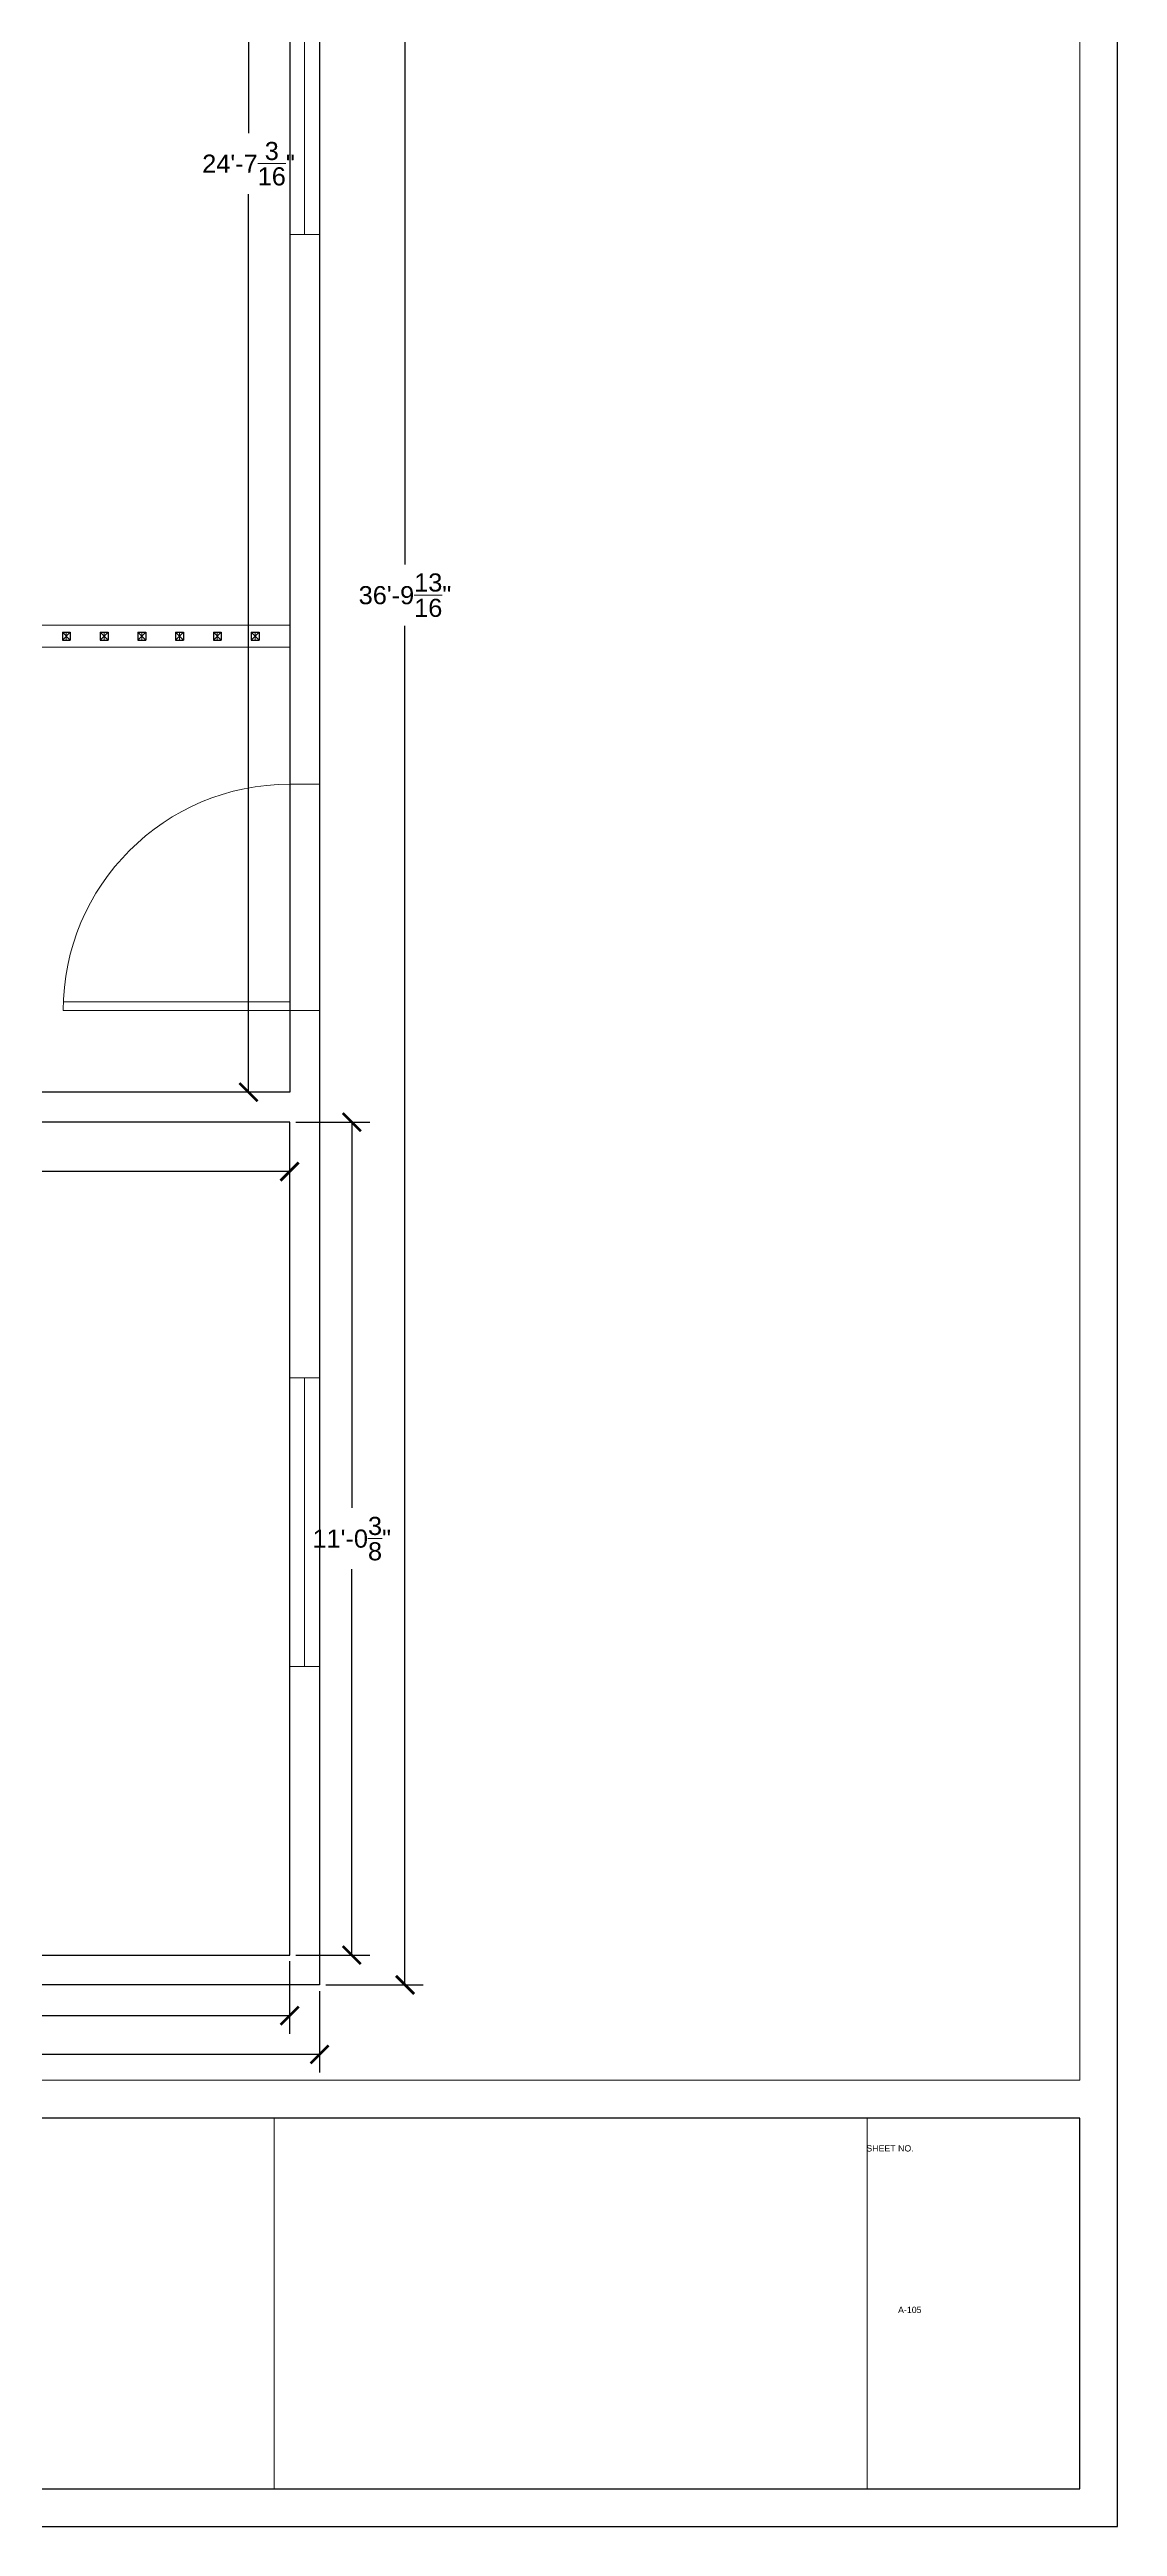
# Model space of a CAD drawing. Header units: inches. Extents: x 0 to 483, y 0 to 649.
# Drawn here: x 313.4 to 483.1, y 0 to 393.7 of the extents above; entities that cross this region are included whole.
import ezdxf

# ---------------------------------------------------------------- set-up
doc = ezdxf.new("R2010")
doc.units = ezdxf.units.IN
doc.header["$MEASUREMENT"] = 0
doc.layers.get('0').update_dxf_attribs({"color": 1, "lineweight": 9})
for name, color, linetype, lineweight in [('00-page-edge', 7, 'Continuous', 9), ('A201-Dimensions', 7, 'Continuous', 9), ('A201-Floorplan-2nd-floor', 7, 'Continuous', 9)]:
    doc.layers.add(name, color=color, linetype=linetype, lineweight=lineweight)
doc.layers.add('Title Block', color=7, linetype='Continuous')
doc.layers.add('Title Block Text', color=7, linetype='Continuous')
doc.styles.add('Annotative', font='Arial.ttf')
doc.styles.add('Small', font='Arial.ttf', dxfattribs={"height": 0.125})
doc.dimstyles.new('Annotative', dxfattribs={"dimtxt": 0.18, "dimasz": 0.18, "dimexe": 0.18, "dimexo": 0.0625, "dimgap": 0.09, "dimtad": 0, "dimtih": 1, "dimtoh": 1, "dimdec": 4, "dimzin": 0, "dimdsep": 46, "dimlunit": 4, "dimtxsty": 'Annotative', "dimblk": 'ARCHTICK', "dimblk1": 'ARCHTICK', "dimblk2": 'ARCHTICK', "dimcen": 0.09, "dimadec": 0, "dimazin": 0, "dimtfac": 1, "dimtdec": 4, "dimtofl": 0, "dimtmove": 0, "dimatfit": 3, "dimldrblk": 'ARCHTICK', "dimfxl": 1, "dimtolj": 1, "dimtzin": 0, "dimarcsym": 0})

# ---------------------------------------------------------------- blocks, each defined once
blk = doc.blocks.new('L2-front-door')
at = {"layer": 'A201-Floorplan-2nd-floor'}
for p, q in [((-36, 0), (0, 0)), ((-35.97, 1.38), (0, 1.38))]:
    blk.add_line(p, q, dxfattribs=at)
at = {"layer": 'A201-Floorplan-2nd-floor', "lineweight": 30}
blk.add_line((0, 1.38), (0, 0), dxfattribs=at)
at = {"layer": 'A201-Floorplan-2nd-floor'}
blk.add_arc((0, 0), 36, 90, 180, dxfattribs=at)
blk = doc.blocks.new('L2-banister-rail')
at = {"layer": 'A201-Floorplan-2nd-floor', "lineweight": -3}
for p, q in [((292.34, -354.55), (291.09, -355.8)), ((292.34, -355.8), (291.09, -354.55)), ((291.09, -354.55), (291.09, -355.8)), ((291.09, -354.55), (292.34, -354.55)), ((291.09, -355.8), (292.34, -355.8)), ((292.34, -354.55), (292.34, -355.8))]:
    blk.add_line(p, q, dxfattribs=at)
at = {"layer": 'A201-Floorplan-2nd-floor', "lineweight": 5}
blk.add_line((291.71, -355.8), (291.71, -354.55), dxfattribs=at)
blk = doc.blocks.new('_ArchTick')
at = {"color": 0, "linetype": 'ByBlock', "lineweight": 30, "const_width": 0.15}
blk.add_lwpolyline([(-0.5, -0.5), (0.5, 0.5)], dxfattribs=at)
blk = doc.blocks.new('*D677')
at = {"layer": 'A201-Dimensions', "color": 0, "lineweight": -2, "transparency": 16777216}
for p, q in [((218.01, 89.83), (218.01, 78.3)), ((351.57, 89.83), (351.57, 78.3)), ((218.01, 81.18), (276.52, 81.18)), ((351.57, 81.18), (293.06, 81.18))]:
    blk.add_line(p, q, dxfattribs=at)
at = {"layer": 'A201-Dimensions', "color": 0, "lineweight": -2, "transparency": 16777216, "xscale": 2.88, "yscale": 2.88, "zscale": 2.88, "rotation": 180}
blk.add_blockref('_ArchTick', (218.01, 81.18), dxfattribs=at)
at = {"layer": 'A201-Dimensions', "color": 0, "lineweight": -2, "transparency": 16777216, "xscale": 2.88, "yscale": 2.88, "zscale": 2.88}
blk.add_blockref('_ArchTick', (351.57, 81.18), dxfattribs=at)
at = {"layer": 'A201-Dimensions', "color": 0, "lineweight": 5, "transparency": 16777216, "insert": (284.79, 81.18), "char_height": 2.88, "attachment_point": 5, "style": 'Annotative'}
blk.add_mtext('\\A1;11\'-1{\\H1x;\\S9/16;}"', dxfattribs=at)
blk = doc.blocks.new('*D668')
at = {"layer": 'A201-Dimensions', "color": 0, "lineweight": -2, "transparency": 16777216}
for p, q in [((35.02, 85.08), (35.02, 72.15)), ((356.32, 85.08), (356.32, 72.15)), ((35.02, 75.03), (187.24, 75.03)), ((356.32, 75.03), (204.1, 75.03))]:
    blk.add_line(p, q, dxfattribs=at)
at = {"layer": 'A201-Dimensions', "color": 0, "lineweight": -2, "transparency": 16777216, "xscale": 2.88, "yscale": 2.88, "zscale": 2.88, "rotation": 180}
blk.add_blockref('_ArchTick', (35.02, 75.03), dxfattribs=at)
at = {"layer": 'A201-Dimensions', "color": 0, "lineweight": -2, "transparency": 16777216, "xscale": 2.88, "yscale": 2.88, "zscale": 2.88}
blk.add_blockref('_ArchTick', (356.32, 75.03), dxfattribs=at)
at = {"layer": 'A201-Dimensions', "color": 0, "lineweight": 5, "transparency": 16777216, "insert": (195.67, 75.03), "char_height": 2.88, "attachment_point": 5, "style": 'Annotative'}
blk.add_mtext('\\A1;26\'-9{\\H1x;\\S5/16;}"', dxfattribs=at)
blk = doc.blocks.new('*D681')
at = {"layer": 'A201-Dimensions', "color": 0, "lineweight": -2, "transparency": 16777216}
for p, q in [((247.26, 222.22), (247.26, 212.48)), ((351.57, 222.22), (351.57, 212.48)), ((247.26, 215.36), (292.12, 215.36)), ((351.57, 215.36), (306.71, 215.36))]:
    blk.add_line(p, q, dxfattribs=at)
at = {"layer": 'A201-Dimensions', "color": 0, "lineweight": -2, "transparency": 16777216, "xscale": 2.88, "yscale": 2.88, "zscale": 2.88, "rotation": 180}
blk.add_blockref('_ArchTick', (247.26, 215.36), dxfattribs=at)
at = {"layer": 'A201-Dimensions', "color": 0, "lineweight": -2, "transparency": 16777216, "xscale": 2.88, "yscale": 2.88, "zscale": 2.88}
blk.add_blockref('_ArchTick', (351.57, 215.36), dxfattribs=at)
at = {"layer": 'A201-Dimensions', "color": 0, "lineweight": 5, "transparency": 16777216, "insert": (299.42, 215.36), "char_height": 2.88, "attachment_point": 5, "style": 'Annotative'}
blk.add_mtext('\\A1;8\'-8{\\H1x;\\S5/16;}"', dxfattribs=at)
blk = doc.blocks.new('*D678')
at = {"layer": 'A201-Dimensions', "color": 0, "lineweight": -2, "transparency": 16777216}
for p, q in [((352.57, 223.22), (364.32, 223.22)), ((361.44, 223.22), (361.44, 161.91)), ((361.44, 90.83), (361.44, 152.14)), ((352.57, 90.83), (364.32, 90.83))]:
    blk.add_line(p, q, dxfattribs=at)
at = {"layer": 'A201-Dimensions', "color": 0, "lineweight": -2, "transparency": 16777216, "xscale": 2.88, "yscale": 2.88, "zscale": 2.88}
for p, rotation in [((361.44, 223.22), 90), ((361.44, 90.83), 270)]:
    blk.add_blockref('_ArchTick', p, dxfattribs=dict(at, rotation=rotation))
at = {"layer": 'A201-Dimensions', "color": 0, "lineweight": 5, "transparency": 16777216, "insert": (361.44, 157.02), "char_height": 2.88, "attachment_point": 5, "style": 'Annotative'}
blk.add_mtext('\\A1;11\'-0{\\H1x;\\S3/8;}"', dxfattribs=at)
blk = doc.blocks.new('*D679')
at = {"layer": 'A201-Dimensions', "color": 0, "lineweight": -2, "transparency": 16777216}
for p, q in [((357.32, 527.89), (372.78, 527.89)), ((369.9, 527.89), (369.9, 311.87)), ((369.9, 86.08), (369.9, 302.09)), ((357.32, 86.08), (372.78, 86.08))]:
    blk.add_line(p, q, dxfattribs=at)
at = {"layer": 'A201-Dimensions', "color": 0, "lineweight": -2, "transparency": 16777216, "xscale": 2.88, "yscale": 2.88, "zscale": 2.88}
for p, rotation in [((369.9, 527.89), 90), ((369.9, 86.08), 270)]:
    blk.add_blockref('_ArchTick', p, dxfattribs=dict(at, rotation=rotation))
at = {"layer": 'A201-Dimensions', "color": 0, "lineweight": 5, "transparency": 16777216, "insert": (369.9, 306.98), "char_height": 2.88, "attachment_point": 5, "style": 'Annotative'}
blk.add_mtext('\\A1;36\'-9{\\H1x;\\S13/16;}"', dxfattribs=at)
blk = doc.blocks.new('*D685')
at = {"layer": 'A201-Dimensions', "color": 0, "lineweight": -2, "transparency": 16777216}
for p, q in [((350.57, 523.16), (342.15, 523.16)), ((345.03, 523.16), (345.03, 380.43)), ((345.03, 227.97), (345.03, 370.71)), ((350.57, 227.97), (342.15, 227.97))]:
    blk.add_line(p, q, dxfattribs=at)
at = {"layer": 'A201-Dimensions', "color": 0, "lineweight": -2, "transparency": 16777216, "xscale": 2.88, "yscale": 2.88, "zscale": 2.88}
for p, rotation in [((345.03, 523.16), 90), ((345.03, 227.97), 270)]:
    blk.add_blockref('_ArchTick', p, dxfattribs=dict(at, rotation=rotation))
at = {"layer": 'A201-Dimensions', "color": 0, "lineweight": 5, "transparency": 16777216, "insert": (345.03, 375.57), "char_height": 2.88, "attachment_point": 5, "style": 'Annotative'}
blk.add_mtext('\\A1;24\'-7{\\H1x;\\S3/16;}"', dxfattribs=at)
blk = doc.blocks.new('new-title-block')
at = {"layer": 'Title Block'}
for p, q in [((68.98, 58.91), (68.98, 0)), ((131.55, 58.91), (131.55, 0))]:
    blk.add_line(p, q, dxfattribs=at)
at = {"layer": 'Title Block', "lineweight": 5}
for p, q in [((183.48, 58.91), (183.48, 0)), ((257.74, 58.91), (257.74, 0)), ((343.11, 58.91), (343.11, 0)), ((437.34, 58.91), (437.34, 0))]:
    blk.add_line(p, q, dxfattribs=at)
at = {"layer": 'Title Block', "lineweight": -3}
blk.add_lwpolyline([(471.14, 58.91), (0, 58.91), (0, 0), (471.14, 0)], close=True, dxfattribs=at)

msp = doc.modelspace()

# ---------------------------------------------------------------- linework, layer by layer
at = {"layer": '00-page-edge', "lineweight": -3}
msp.add_lwpolyline([(483.13682, 648.52457), (0, 648.36933), (0, 0), (483.13682, 0)], close=True, dxfattribs=at)
at = {"layer": '00-page-edge'}
msp.add_lwpolyline([(477.13682, 642.52264), (6, 642.37126), (6, 70.91274), (477.13682, 70.91274)], close=True, dxfattribs=at)
at = {"layer": 'A201-Floorplan-2nd-floor', "lineweight": -3}
for p, q in [((356.32196, 527.88659), (356.32196, 86.07563)), ((356.32196, 86.07563), (35.02008, 86.07563))]:
    msp.add_line(p, q, dxfattribs=at)
at = {"layer": 'A201-Floorplan-2nd-floor', "lineweight": 5}
for p, q in [((353.94696, 459.2271), (353.94696, 364.2859)), ((351.57196, 364.2859), (356.32196, 364.2859)), ((351.57196, 302.2234), (228.63039, 302.2234)), ((351.57196, 298.7234), (228.63039, 298.7234)), ((351.57196, 276.93803), (356.32196, 276.93803)), ((351.57196, 240.93803), (356.32196, 240.93803)), ((351.57196, 182.5984), (356.32196, 182.5984)), ((353.94696, 182.5984), (353.94696, 136.70063)), ((351.57196, 136.70063), (356.32196, 136.70063))]:
    msp.add_line(p, q, dxfattribs=at)
at = {"layer": 'A201-Floorplan-2nd-floor', "lineweight": -3}
msp.add_lwpolyline([(173.69289, 396.7896), (39.78058, 396.7896), (39.69696, 523.1646), (351.57196, 523.1646), (351.57196, 227.9734), (242.50946, 227.9734), (242.50946, 165.12585), (218.00946, 165.12585), (218.00946, 178.67996), (152.25946, 178.67996), (152.25946, 214.01313), (173.69289, 214.01313), (173.69289, 396.79497)], dxfattribs=at)
msp.add_lwpolyline([(247.25946, 161.25085), (218.00946, 161.25085), (218.00946, 90.82563), (351.57196, 90.82563), (351.57196, 223.2234), (247.25946, 223.2234)], close=True, dxfattribs=at)

# ---------------------------------------------------------------- block references
at = {"color": 1, "lineweight": 5}
for p in [(24.35922, 655.64532), (30.35922, 655.64532), (36.35922, 655.64532), (42.35922, 655.64532), (48.35922, 655.64532), (54.35922, 655.64532)]:
    msp.add_blockref('L2-banister-rail', p, dxfattribs=at)
at = {"lineweight": 5}
for name, p in [('L2-front-door', (351.57196, 240.93803)), ('new-title-block', (6, 6))]:
    msp.add_blockref(name, p, dxfattribs=at)

# ---------------------------------------------------------------- texts
at = {"layer": 'Title Block Text', "style": 'Small'}
for s, p in [('SHEET NO.', (443.22296, 59.60061)), ('A-105', (448.26777, 33.9233))]:
    msp.add_text(s, height=1, dxfattribs=at).set_placement(p)

# ---------------------------------------------------------------- dimensions: what is measured, and where the dimension line sits
at = {"layer": 'A201-Dimensions', "lineweight": 5}
for p1, p2, distance, picture, middle in [((356.32196, 527.88659), (356.32196, 86.07563), 13.57587, '*D679', (369.89783, 306.98111)), ((351.57196, 90.82563), (351.57196, 223.2234), -9.86328, '*D678', (361.43524, 157.02452))]:
    dim = msp.add_aligned_dim(p1=p1, p2=p2, distance=distance, dimstyle='Annotative', dxfattribs=at)
    dim.commit()
    dim.dimension.update_dxf_attribs({"geometry": picture, "text_midpoint": middle})
dim = msp.add_linear_dim(base=(345.03085, 227.9734), p1=(351.57196, 523.1646), p2=(351.57196, 227.9734), angle=90, dimstyle='Annotative', dxfattribs=at)
dim.commit()
dim.dimension.update_dxf_attribs({"geometry": '*D685', "text_midpoint": (345.03085, 375.569)})
for base, p1, p2, picture, middle in [((247.25946, 215.36012), (351.57196, 223.2234), (247.25946, 223.2234), '*D681', (299.41571, 215.36012)), ((351.57196, 81.17887), (218.00946, 90.82563), (351.57196, 90.82563), '*D677', (284.79071, 81.17887)), ((35.02008, 75.02732), (356.32196, 86.07563), (35.02008, 86.07563), '*D668', (195.67102, 75.02732))]:
    dim = msp.add_linear_dim(base=base, p1=p1, p2=p2, dimstyle='Annotative', dxfattribs=at)
    dim.commit()
    dim.dimension.update_dxf_attribs({"geometry": picture, "text_midpoint": middle})

doc.saveas('drawing.dxf')
